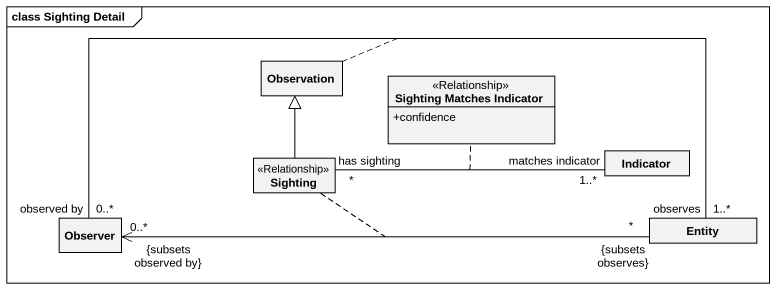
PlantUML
@startuml
mainframe class Sighting Detail
hide circle
hide empty members
skinparam classAttributeIconSize 0
class Observation
class "Sighting Matches Indicator" as Sighting_Matches_Indicator <<Relationship>> {
  +confidence
}
class Sighting <<Relationship>>
class Indicator
class Observer
class "Entity" as Entity_
Sighting -up-|> Observation
Sighting "has sighting\n*" -right- "matches indicator\n1..*" Indicator
(Sighting, Indicator) .. Sighting_Matches_Indicator
Observer "0..*\n{subsets observed by}" <-right- "*\n{subsets observes}" Entity_
(Observer, Entity_) .. Sighting
Observer "observed by\n0..*" -right- "observes\n1..*" Entity_
(Observer, Entity_) .. Observation
@enduml
